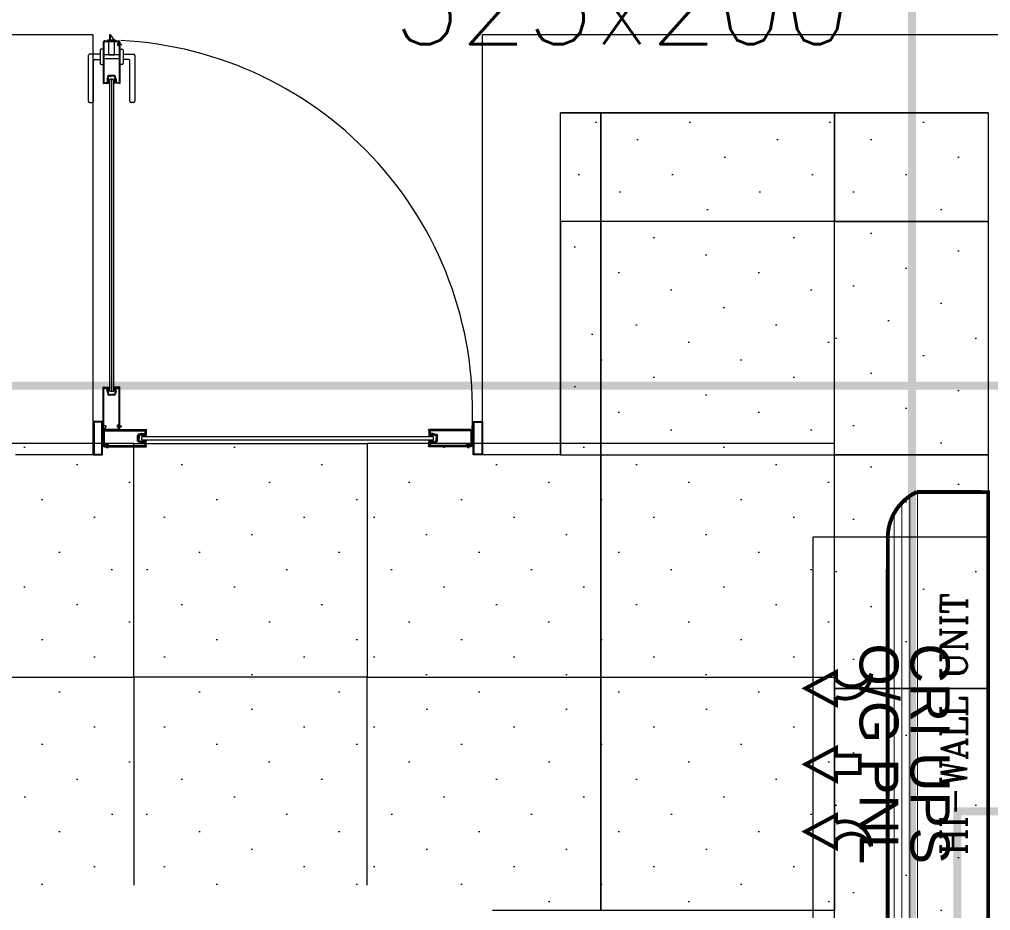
# Model space of a CAD drawing. Header units: millimetres. Extents: x -81374 to 485233, y -39075 to 157313.
# Drawn here: x 46594 to 49089, y 14884 to 17174 of the extents above; entities that cross this region are included whole.
import ezdxf
from ezdxf.enums import TextEntityAlignment as Align

# ---------------------------------------------------------------- set-up
doc = ezdxf.new("R2010")
doc.units = ezdxf.units.MM
for name, color, linetype in [('2', 7, 'Continuous'), ('ceilings', 253, 'Continuous'), ('M-HVAC ELLIPTICAL DUCT', 6, 'Continuous'), ('M-HVAC VRV PIPE', 152, 'Continuous'), ('M-HVAC-TEXT', 7, 'Continuous')]:
    doc.layers.add(name, color=color, linetype=linetype)
for name, color, linetype, lineweight in [('DRAIN PIPE', 76, 'Continuous', 30), ('G-IMPT', 8, 'Continuous', 5), ('M HVAC CFM TEXT', 3, 'Continuous', 30), ('MEP HVAC UNITS', 160, 'Continuous', 5)]:
    doc.layers.add(name, color=color, linetype=linetype, lineweight=lineweight)
doc.styles.add('Arial', font='arial.ttf', dxfattribs={"height": 3})
doc.styles.add('R', font='romans.shx')
doc.styles.add('romans', font='stylu.ttf', dxfattribs={"height": 125})
doc.styles.get("Standard").update_dxf_attribs({"font": 'arial.ttf'})

# ---------------------------------------------------------------- blocks, each defined once
blk = doc.blocks.new('A$C4A242C7C')
at = {"layer": '2', "color": 6, "linetype": 'Continuous'}
for p, q in [((0, 4), (0, 115.4)), ((0.4, 115.8), (0.6, 115.8)), ((1.4, 115), (13, 115)), ((2, 113), (10.5, 113)), ((2, 4), (2, 113)), ((10.5, 103.9), (10.5, 113)), ((14, 111.3), (12.5, 111.3)), ((12.5, 104.8), (12.5, 111.3)), ((13, 115), (13, 112.6)), ((14.7, 112.6), (13, 112.6)), ((14, 110), (14, 111.3)), ((14, 106.1), (14, 104.8)), ((14.3, 109.8), (15, 110)), ((14.3, 106.3), (15, 106.1)), ((14.7, 112.6), (15.2, 110.4)), ((14.8, 103.8), (15.2, 105.6)), ((30.3, 112.6), (29.8, 110.4)), ((30.2, 103.8), (29.8, 105.6)), ((30.7, 109.8), (30, 110)), ((30.7, 106.3), (30, 106.1)), ((32, 112.6), (30.3, 112.6)), ((31, 111.3), (32.5, 111.3)), ((31, 110), (31, 111.3)), ((31, 106.1), (31, 104.8)), ((32, 115), (32, 112.6)), ((43.6, 115), (32, 115)), ((32.5, 104.8), (32.5, 111.3)), ((34.5, 113), (43, 113)), ((34.5, 103.9), (34.5, 113)), ((43, 14.2), (43, 113)), ((44.6, 115.8), (44.4, 115.8)), ((45, 11.7), (45, 115.4)), ((10.6, 103.4), (12.8, 95.2)), ((14, 104.8), (12.5, 104.8)), ((14.8, 103.8), (12.5, 103.8)), ((12.5, 103.8), (14.7, 95.7)), ((14.7, 95.7), (22.5, 95.7)), ((30.3, 93.7), (14.7, 93.7)), ((30.3, 95.7), (22.5, 95.7)), ((30.2, 103.8), (32.5, 103.8)), ((32.5, 103.8), (30.3, 95.7)), ((31, 104.8), (32.5, 104.8)), ((34.4, 103.4), (32.2, 95.2)), ((4, 2), (41, 2)), ((4, 0), (41, 0)), ((38.5, 8.4), (38.5, 11.7)), ((42.5, 13.7), (40.5, 13.7)), ((40.5, 8.8), (40.5, 11.3)), ((42.5, 6.4), (40.5, 6.4)), ((44, 11.7), (40.9, 11.7)), ((44, 8.4), (40.9, 8.4)), ((43, 4), (43, 5.9)), ((44, 11.6), (44, 11.7)), ((44, 8.4), (44, 8.5)), ((44.4, 11.2), (44.5, 11.2)), ((44.4, 8.9), (44.5, 8.9)), ((45, 4), (45, 8.4))]:
    blk.add_line(p, q, dxfattribs=at)
for centre, radius, start, end in [((0.4, 115.4), 0.4, 90, 180), ((0.6, 115.4), 0.4, 0, 90), ((1.4, 115.4), 0.4, 180, 270), ((14.2, 110), 0.2, 180, 285), ((14.2, 106.1), 0.2, 75, 180), ((14.8, 110.3), 0.4, 285, 15), ((14.8, 105.7), 0.4, 345, 75), ((30.1, 110.3), 0.4, 165, 255), ((30.1, 105.7), 0.4, 105, 195), ((30.8, 110), 0.2, 255, 0), ((30.8, 106.1), 0.2, 0, 105), ((43.6, 115.4), 0.4, 270, 0), ((44.4, 115.4), 0.4, 90, 180), ((44.6, 115.4), 0.4, 0, 90), ((12.5, 103.9), 2, 180, 195), ((14.7, 95.7), 2, 195, 270), ((30.3, 95.7), 2, 270, 345), ((32.5, 103.9), 2, 345, 0), ((4, 4), 4, 180, 270), ((4, 4), 2, 180, 270), ((40.5, 11.7), 2, 90, 180), ((40.5, 8.4), 2, 180, 270), ((40.9, 11.3), 0.4, 90, 180), ((40.9, 8.8), 0.4, 180, 270), ((41, 4), 4, 270, 0), ((41, 4), 2, 270, 0), ((42.5, 14.2), 0.5, 270, 0), ((42.5, 5.9), 0.5, 0, 90), ((44.4, 11.6), 0.4, 180, 270), ((44.4, 8.5), 0.4, 90, 180), ((44.5, 11.7), 0.5, 270, 0), ((44.5, 8.4), 0.5, 0, 90)]:
    blk.add_arc(centre, radius, start, end, dxfattribs=at)
blk = doc.blocks.new('floor plan 1')
at = {"layer": 'G-IMPT', "color": 8, "ltscale": 500}
for p, q in [((9088, -56009.4), (9088, -51009.4)), ((9088, -54919.9), (9088, -53819.9)), ((9538, -53819.9), (9538, -54919.9)), ((9538, -54919.9), (9088, -54919.9)), ((10186.8, -55130.2), (10186.8, -56009.4)), ((10186.8, -55130.2), (10386.8, -55130.2)), ((10386.8, -55130.2), (10410.7, -55130.2)), ((10386.8, -55215.9), (10386.8, -55130.2)), ((10386.8, -55130.2), (10386.8, -55230.2)), ((10386.8, -55130.2), (10386.8, -56209.4)), ((10388.8, -55132.1), (10408.8, -55132.1)), ((10388.8, -55214), (10388.8, -55132.1)), ((10408.8, -55132.1), (10408.8, -55214)), ((10410.7, -55130.2), (10410.7, -55215.9)), ((11386.8, -55130.2), (11363, -55130.2)), ((11363, -55130.2), (11363, -55215.9)), ((11384.9, -55132.1), (11364.9, -55132.1)), ((11364.9, -55132.1), (11364.9, -55214)), ((11384.9, -55214), (11384.9, -55132.1)), ((11386.8, -55215.9), (11386.8, -55130.2)), ((11386.8, -55130.2), (11386.8, -55230.2)), ((11386.8, -55130.2), (11386.8, -56209.4)), ((11386.8, -55130.2), (11586.8, -55130.2)), ((10423.3, -55150.4), (10422.6, -55147.9)), ((10423.5, -55150.4), (10423, -55147.9)), ((10424.5, -55150.4), (10423.3, -55150.4)), ((10423.3, -55155.7), (10423.3, -55150.4)), ((10424.5, -55152.2), (10423.3, -55152.2)), ((10424.5, -55154), (10423.3, -55154)), ((10424.5, -55155.7), (10423.3, -55155.7)), ((10423.7, -55150.4), (10423.5, -55147.9)), ((10423.9, -55150.4), (10423.9, -55147.9)), ((10424.1, -55150.4), (10424.4, -55147.9)), ((10424.3, -55150.4), (10424.8, -55147.9)), ((10424.5, -55150.4), (10425.2, -55147.9)), ((10424.5, -55155.7), (10424.5, -55150.4)), ((11351.1, -55150.4), (11350.4, -55147.9)), ((11351.3, -55150.4), (11350.8, -55147.9)), ((11351.1, -55150.4), (11352.4, -55150.4)), ((11351.1, -55155.7), (11351.1, -55150.4)), ((11351.1, -55152.2), (11352.4, -55152.2)), ((11351.1, -55154), (11352.4, -55154)), ((11351.1, -55155.7), (11352.4, -55155.7)), ((11351.5, -55150.4), (11351.3, -55147.9)), ((11351.7, -55150.4), (11351.7, -55147.9)), ((11351.9, -55150.4), (11352.2, -55147.9)), ((11352.2, -55150.4), (11352.6, -55147.9)), ((11352.4, -55150.4), (11353.1, -55147.9)), ((11352.4, -55155.7), (11352.4, -55150.4)), ((11361.3, -55198), (11361.3, -55152.5)), ((11361.3, -55152.5), (11363, -55152.5)), ((11363, -55152.5), (11363, -55199.3)), ((10514.7, -55168.3), (10513.3, -55169.7)), ((10513.3, -55169.7), (10513.3, -55176.4)), ((10513.3, -55176.4), (10514.7, -55177.8)), ((10514.7, -55168.3), (11261, -55168.3)), ((11261, -55177.8), (10514.7, -55177.8)), ((11261, -55168.3), (11262.5, -55169.7)), ((11262.5, -55176.4), (11261, -55177.8)), ((11262.5, -55169.7), (11262.5, -55176.4)), ((11317.2, -55203.4), (11314.7, -55202.7)), ((11317.2, -55203.6), (11314.7, -55203.1)), ((11317.2, -55203.8), (11314.7, -55203.5)), ((11317.2, -55204), (11314.7, -55204)), ((11317.2, -55204.2), (11314.7, -55204.4)), ((11317.2, -55204.4), (11314.7, -55204.9)), ((11317.2, -55204.6), (11314.7, -55205.3)), ((11317.2, -55204.6), (11317.2, -55203.4)), ((11322.5, -55203.4), (11317.2, -55203.4)), ((11322.5, -55204.6), (11317.2, -55204.6)), ((11318.4, -55198.3), (11318.4, -55202.4)), ((11318.4, -55205.6), (11318.4, -55304.4)), ((11319, -55202.9), (11318.9, -55202.9)), ((11319, -55205.1), (11318.9, -55205.1)), ((11319, -55204.6), (11319, -55203.4)), ((11319.4, -55202.4), (11319.4, -55202.5)), ((11319.4, -55202.4), (11322.3, -55202.4)), ((11319.4, -55205.5), (11319.4, -55205.6)), ((11319.4, -55205.6), (11322.3, -55205.6)), ((11320.3, -55198.3), (11320.3, -55200)), ((11320.3, -55207.9), (11320.3, -55302.1)), ((11320.8, -55200.5), (11322.7, -55200.5)), ((11320.8, -55204.6), (11320.8, -55203.4)), ((11320.8, -55207.5), (11322.7, -55207.5)), ((11357.5, -55194.5), (11322.2, -55194.5)), ((11357.5, -55196.4), (11322.2, -55196.4)), ((11322.5, -55204.6), (11322.5, -55203.4)), ((11322.7, -55202.8), (11322.7, -55205.2)), ((11324.6, -55202.4), (11324.6, -55205.6)), ((11359.4, -55198.3), (11359.4, -55302.1)), ((11361.3, -55198.3), (11361.3, -55304.4)), ((10410.7, -55215.9), (10386.8, -55215.9)), ((10408.8, -55214), (10388.8, -55214)), ((11363, -55215.9), (11386.8, -55215.9)), ((11364.9, -55214), (11384.9, -55214)), ((11332.4, -55283.7), (11347.3, -55283.7)), ((11318.8, -55304.8), (11319, -55304.8)), ((11319.7, -55304), (11330.8, -55304)), ((11328.4, -55302.1), (11320.3, -55302.1)), ((11328.4, -55293.4), (11328.4, -55302.1)), ((11328.5, -55292.9), (11330.6, -55285.1)), ((11330.3, -55293.3), (11332.4, -55285.6)), ((11332.5, -55293.3), (11330.3, -55293.3)), ((11331.7, -55294.2), (11330.3, -55294.2)), ((11330.3, -55294.2), (11330.3, -55300.4)), ((11331.7, -55300.4), (11330.3, -55300.4)), ((11330.8, -55301.7), (11332.4, -55301.7)), ((11330.8, -55304), (11330.8, -55301.7)), ((11331.7, -55295.5), (11331.7, -55294.2)), ((11331.7, -55299.2), (11331.7, -55300.4)), ((11332, -55295.7), (11332.6, -55295.5)), ((11332, -55299), (11332.6, -55299.2)), ((11332.4, -55285.6), (11339.8, -55285.6)), ((11332.4, -55301.7), (11332.9, -55299.7)), ((11332.5, -55293.3), (11332.9, -55295)), ((11335.1, -55294.7), (11336.5, -55293.3)), ((11335.1, -56094.3), (11335.1, -55294.7)), ((11336.5, -55293.3), (11343.2, -55293.3)), ((11347.3, -55285.6), (11339.8, -55285.6)), ((11339.8, -56095.7), (11339.8, -55293.3)), ((11343.2, -55293.3), (11344.6, -55294.7)), ((11344.6, -55294.7), (11344.6, -56094.3)), ((11347.2, -55293.3), (11346.8, -55295)), ((11347.3, -55301.7), (11346.8, -55299.7)), ((11347.7, -55295.7), (11347, -55295.5)), ((11347.7, -55299), (11347, -55299.2)), ((11347.2, -55293.3), (11349.3, -55293.3)), ((11349.3, -55293.3), (11347.3, -55285.6)), ((11347.3, -55301.7), (11348.9, -55301.7)), ((11347.9, -55294.2), (11349.4, -55294.2)), ((11347.9, -55295.5), (11347.9, -55294.2)), ((11347.9, -55299.2), (11347.9, -55300.4)), ((11347.9, -55300.4), (11349.4, -55300.4)), ((11348.9, -55304), (11348.9, -55301.7)), ((11359.9, -55304), (11348.9, -55304)), ((11351.2, -55292.9), (11349.1, -55285.1)), ((11349.4, -55294.2), (11349.4, -55300.4)), ((11351.3, -55293.4), (11351.3, -55302.1)), ((11359.4, -55302.1), (11351.3, -55302.1)), ((11360.9, -55304.8), (11360.7, -55304.8)), ((9088, -56009.4), (10186.8, -56009.4)), ((11279.9, -56156.4), (11279.9, -56039.2)), ((11283.3, -56035.9), (11289.9, -56035.9)), ((11293.3, -56039.2), (11293.3, -56143)), ((11386.4, -56039.2), (11386.4, -56143)), ((11396.4, -56035.9), (11389.7, -56035.9)), ((11399.7, -56156.4), (11399.7, -56039.2)), ((11318.4, -56183.4), (11318.4, -56084.6)), ((11318.8, -56084.2), (11319, -56084.2)), ((11319.7, -56084.9), (11330.8, -56084.9)), ((11328.4, -56086.9), (11320.3, -56086.9)), ((11320.3, -56181), (11320.3, -56086.9)), ((11328.4, -56095.5), (11328.4, -56086.9)), ((11328.5, -56096), (11330.6, -56103.8)), ((11331.7, -56088.5), (11330.3, -56088.5)), ((11330.3, -56094.7), (11330.3, -56088.5)), ((11331.7, -56094.7), (11330.3, -56094.7)), ((11332.5, -56095.7), (11330.3, -56095.7)), ((11330.3, -56095.7), (11332.4, -56103.3)), ((11330.8, -56084.9), (11330.8, -56087.2)), ((11330.8, -56087.2), (11332.4, -56087.2)), ((11331.7, -56089.7), (11331.7, -56088.5)), ((11331.7, -56093.5), (11331.7, -56094.7)), ((11332, -56089.9), (11332.6, -56089.8)), ((11332, -56093.3), (11332.6, -56093.5)), ((11332.4, -56087.2), (11332.9, -56089.3)), ((11332.4, -56103.3), (11339.8, -56103.3)), ((11332.4, -56105.2), (11347.3, -56105.2)), ((11332.5, -56095.7), (11332.9, -56093.9)), ((11335.1, -56094.3), (11336.5, -56095.7)), ((11336.5, -56095.7), (11343.2, -56095.7)), ((11347.3, -56103.3), (11339.8, -56103.3)), ((11343.2, -56095.7), (11344.6, -56094.3)), ((11347.3, -56087.2), (11346.8, -56089.3)), ((11347.2, -56095.7), (11346.8, -56093.9)), ((11347.7, -56089.9), (11347, -56089.8)), ((11347.7, -56093.3), (11347, -56093.5)), ((11347.2, -56095.7), (11349.3, -56095.7)), ((11347.3, -56087.2), (11348.9, -56087.2)), ((11349.3, -56095.7), (11347.3, -56103.3)), ((11347.9, -56089.7), (11347.9, -56088.5)), ((11347.9, -56088.5), (11349.4, -56088.5)), ((11347.9, -56093.5), (11347.9, -56094.7)), ((11347.9, -56094.7), (11349.4, -56094.7)), ((11348.9, -56084.9), (11348.9, -56087.2)), ((11359.9, -56084.9), (11348.9, -56084.9)), ((11351.2, -56096), (11349.1, -56103.8)), ((11349.4, -56094.7), (11349.4, -56088.5)), ((11359.4, -56086.9), (11351.3, -56086.9)), ((11351.3, -56095.5), (11351.3, -56086.9)), ((11359.4, -56190.7), (11359.4, -56086.9)), ((11360.9, -56084.2), (11360.7, -56084.2)), ((11361.3, -56190.7), (11361.3, -56084.6)), ((11296.6, -56146.4), (11310.4, -56146.4)), ((11310.4, -56169.7), (11310.4, -56136.4)), ((11313.7, -56133), (11318.4, -56133)), ((11361.3, -56148.3), (11318.4, -56148.3)), ((11318.4, -56148.3), (11318.4, -56157.8)), ((11365.9, -56133), (11361.3, -56133)), ((11361.3, -56157.8), (11361.3, -56148.3)), ((11369.3, -56169.7), (11369.3, -56136.4)), ((11383.1, -56146.4), (11369.3, -56146.4)), ((11310.4, -56159.7), (11283.3, -56159.7)), ((11318.4, -56173), (11313.7, -56173)), ((11318.4, -56157.8), (11361.3, -56157.8)), ((11320.8, -56181.5), (11322.7, -56181.5)), ((11347.5, -56157.8), (11332.3, -56157.8)), ((11332.3, -56157.8), (11332.3, -56192.9)), ((11347.5, -56192.9), (11347.5, -56157.8)), ((11361.3, -56173), (11365.9, -56173)), ((11369.3, -56159.7), (11396.4, -56159.7)), ((11317.2, -56184.4), (11314.7, -56183.7)), ((11317.2, -56184.6), (11314.7, -56184.1)), ((11317.2, -56184.8), (11314.7, -56184.6)), ((11317.2, -56185), (11314.7, -56185)), ((11317.2, -56185.2), (11314.7, -56185.5)), ((11317.2, -56185.5), (11314.7, -56185.9)), ((11317.2, -56185.6), (11314.7, -56186.4)), ((11317.2, -56184.4), (11317.2, -56185.6)), ((11322.5, -56184.4), (11317.2, -56184.4)), ((11322.5, -56185.6), (11317.2, -56185.6)), ((11318.4, -56190.7), (11318.4, -56186.5)), ((11319, -56183.9), (11318.9, -56183.9)), ((11319, -56186), (11318.9, -56186)), ((11319, -56184.4), (11319, -56185.6)), ((11319.4, -56183.5), (11319.4, -56183.4)), ((11319.4, -56183.4), (11322.3, -56183.4)), ((11319.4, -56186.5), (11319.4, -56186.4)), ((11319.4, -56186.5), (11322.3, -56186.5)), ((11320.3, -56190.7), (11320.3, -56188.9)), ((11320.8, -56184.4), (11320.8, -56185.6)), ((11320.8, -56188.4), (11322.7, -56188.4)), ((11357.5, -56192.6), (11322.2, -56192.6)), ((11357.5, -56194.5), (11322.2, -56194.5)), ((11322.5, -56184.4), (11322.5, -56185.6)), ((11322.7, -56186.1), (11322.7, -56183.8)), ((11324.6, -56186.5), (11324.6, -56183.4)), ((11330.3, -56196.7), (11330.3, -56194.5)), ((11330.3, -56194.5), (11349.4, -56194.5)), ((11349.4, -56196.7), (11330.3, -56196.7)), ((11331.3, -56194.5), (11331.3, -56192.9)), ((11331.3, -56192.9), (11348.4, -56192.9)), ((11348.4, -56194.5), (11331.3, -56194.5)), ((11332.3, -56192.9), (11347.5, -56192.9)), ((11334.1, -56196.7), (11334.1, -56198.1)), ((11334.1, -56198.1), (11342.7, -56209.4)), ((11342.7, -56196.7), (11342.7, -56209.4)), ((11345.5, -56209.4), (11345.5, -56196.7)), ((11348.4, -56192.9), (11348.4, -56194.5)), ((11349.4, -56194.5), (11349.4, -56196.7)), ((8888, -56209.4), (10386.8, -56209.4)), ((11342.7, -56209.4), (11345.5, -56209.4)), ((11386.8, -56209.4), (15683, -56209.4))]:
    blk.add_line(p, q, dxfattribs=at)
for centre, radius, start, end in [((11363.1, -55245.3), 950.6, 176.5059, 267.1815), ((11322.2, -55198.3), 3.81, 90, 180), ((11318.9, -55202.4), 0.476, 180, 270), ((11318.9, -55205.6), 0.476, 90, 180), ((11319, -55202.5), 0.381, 270, 0), ((11319, -55205.5), 0.381, 0, 90), ((11322.2, -55198.3), 1.9, 90, 180), ((11320.8, -55200), 0.476, 180, 270), ((11320.8, -55207.9), 0.476, 90, 180), ((11322.3, -55202.8), 0.381, 0, 90), ((11322.3, -55205.2), 0.381, 270, 0), ((11322.7, -55202.4), 1.9, 0, 90), ((11322.7, -55205.6), 1.9, 270, 0), ((11357.5, -55198.3), 3.81, 0, 90), ((11357.5, -55198.3), 1.9, 0, 90), ((11332.4, -55285.6), 1.9, 90, 165), ((11347.3, -55285.6), 1.9, 15, 90), ((11318.8, -55304.4), 0.381, 180, 270), ((11319, -55304.4), 0.381, 270, 0), ((11319.7, -55304.4), 0.381, 90, 180), ((11330.3, -55293.4), 1.9, 165, 180), ((11331.9, -55295.5), 0.19, 180, 285), ((11331.9, -55299.2), 0.19, 75, 180), ((11332.5, -55295.1), 0.381, 285, 15), ((11332.5, -55299.6), 0.381, 345, 75), ((11347.1, -55295.1), 0.381, 165, 255), ((11347.1, -55299.6), 0.381, 105, 195), ((11347.7, -55295.5), 0.19, 255, 0), ((11347.7, -55299.2), 0.19, 0, 105), ((11349.4, -55293.4), 1.9, 0, 15), ((11359.9, -55304.4), 0.381, 0, 90), ((11360.7, -55304.4), 0.381, 180, 270), ((11360.9, -55304.4), 0.381, 270, 0), ((11283.3, -56039.2), 3.33, 90, 180), ((11289.9, -56039.2), 3.33, 0, 90), ((11389.7, -56039.2), 3.33, 90, 180), ((11396.4, -56039.2), 3.33, 0, 90), ((11318.8, -56084.6), 0.381, 90, 180), ((11319, -56084.6), 0.381, 0, 90), ((11319.7, -56084.6), 0.381, 180, 270), ((11330.3, -56095.5), 1.9, 180, 195), ((11332.4, -56103.3), 1.9, 195, 270), ((11331.9, -56089.7), 0.19, 180, 285), ((11331.9, -56093.5), 0.19, 75, 180), ((11332.5, -56089.4), 0.381, 285, 15), ((11332.5, -56093.8), 0.381, 345, 75), ((11347.1, -56089.4), 0.381, 165, 255), ((11347.1, -56093.8), 0.381, 105, 195), ((11347.3, -56103.3), 1.9, 270, 345), ((11347.7, -56089.7), 0.19, 255, 0), ((11347.7, -56093.5), 0.19, 0, 105), ((11349.4, -56095.5), 1.9, 345, 0), ((11359.9, -56084.6), 0.381, 270, 0), ((11360.7, -56084.6), 0.381, 90, 180), ((11360.9, -56084.6), 0.381, 0, 90), ((11283.3, -56156.4), 3.33, 180, 270), ((11296.6, -56143), 3.33, 180, 270), ((11313.7, -56136.4), 3.33, 90, 180), ((11365.9, -56136.4), 3.33, 0, 90), ((11383.1, -56143), 3.33, 270, 0), ((11396.4, -56156.4), 3.33, 270, 0), ((11313.7, -56169.7), 3.33, 180, 270), ((11320.8, -56181), 0.476, 180, 270), ((11322.7, -56183.4), 1.9, 0, 90), ((11365.9, -56169.7), 3.33, 270, 0), ((11318.9, -56183.4), 0.476, 180, 270), ((11318.9, -56186.5), 0.476, 90, 180), ((11322.2, -56190.7), 3.81, 180, 270), ((11319, -56183.5), 0.381, 270, 0), ((11319, -56186.4), 0.381, 0, 90), ((11320.8, -56188.9), 0.476, 90, 180), ((11322.2, -56190.7), 1.9, 180, 270), ((11322.3, -56183.8), 0.381, 0, 90), ((11322.3, -56186.1), 0.381, 270, 0), ((11322.7, -56186.5), 1.9, 270, 0), ((11357.5, -56190.7), 3.81, 270, 0), ((11357.5, -56190.7), 1.9, 270, 0)]:
    blk.add_arc(centre, radius, start, end, dxfattribs=at)
at = {"layer": 'G-IMPT', "color": 8, "ltscale": 500, "extrusion": (0, 0, -1)}
blk.add_arc((-11359.4, -55202.2), 4.58, 141.7937, 113.4563, dxfattribs=at)
at = {"layer": 'G-IMPT', "color": 8, "ltscale": 500}
for points in [[(11334.2, -55303.1), (11333, -55302.4), (11330.8, -55302.8), (11335.2, -55303.3)], [(11335.2, -55303.3), (11330.8, -55302.8), (11330.8, -55304), (11335.2, -55304.4)], [(11334, -55298.7), (11333.2, -55298.7), (11332.4, -55299), (11334.7, -55299)], [(11334.7, -55299), (11332.4, -55299), (11333.2, -55299.3), (11334, -55299.4)], [(11334.1, -55300.7), (11333.1, -55300.5), (11333, -55302.4), (11334.2, -55303.1)], [(11334, -55299.4), (11333.2, -55299.3), (11333.1, -55299.9), (11334.1, -55300)], [(11334.1, -55300), (11333.1, -55299.9), (11333.1, -55300.1), (11334.8, -55300.3)], [(11334.8, -55300.3), (11333.1, -55300.1), (11333.1, -55300.5), (11334.1, -55300.7)], [(11334, -55297.8), (11333.3, -55297.5), (11333.2, -55298.7), (11334, -55298.7)], [(11334.7, -55297.6), (11333.4, -55296.8), (11333.3, -55297.5), (11334, -55297.8)], [(11345.5, -55303.1), (11346.7, -55302.4), (11348.9, -55302.8), (11344.5, -55303.3)], [(11344.5, -55303.3), (11348.9, -55302.8), (11348.9, -55304), (11344.5, -55304.4)], [(11345.6, -55300), (11346.5, -55299.9), (11346.5, -55300.1), (11344.9, -55300.3)], [(11344.9, -55300.3), (11346.5, -55300.1), (11346.6, -55300.5), (11345.6, -55300.7)], [(11345, -55297.6), (11346.3, -55296.8), (11346.4, -55297.5), (11345.7, -55297.8)], [(11345.6, -55298.7), (11346.4, -55298.7), (11347.2, -55299), (11345, -55299)], [(11345, -55299), (11347.2, -55299), (11346.5, -55299.3), (11345.6, -55299.4)], [(11345.6, -55300.7), (11346.6, -55300.5), (11346.7, -55302.4), (11345.5, -55303.1)], [(11345.7, -55297.8), (11346.4, -55297.5), (11346.4, -55298.7), (11345.6, -55298.7)], [(11345.6, -55299.4), (11346.5, -55299.3), (11346.5, -55299.9), (11345.6, -55300)], [(11335.2, -56085.6), (11330.8, -56086.2), (11330.8, -56084.9), (11335.2, -56084.6)], [(11334.2, -56085.9), (11333, -56086.6), (11330.8, -56086.2), (11335.2, -56085.6)], [(11334.7, -56089.9), (11332.4, -56090), (11333.2, -56089.7), (11334, -56089.6)], [(11334, -56090.2), (11333.2, -56090.2), (11332.4, -56090), (11334.7, -56089.9)], [(11334.1, -56088.2), (11333.1, -56088.4), (11333, -56086.6), (11334.2, -56085.9)], [(11334.8, -56088.6), (11333.1, -56088.8), (11333.1, -56088.4), (11334.1, -56088.2)], [(11334.1, -56088.9), (11333.1, -56089), (11333.1, -56088.8), (11334.8, -56088.6)], [(11334, -56089.6), (11333.2, -56089.7), (11333.1, -56089), (11334.1, -56088.9)], [(11334, -56091.2), (11333.3, -56091.4), (11333.2, -56090.2), (11334, -56090.2)], [(11334.7, -56091.4), (11333.4, -56092.1), (11333.3, -56091.4), (11334, -56091.2)], [(11344.5, -56085.6), (11348.9, -56086.2), (11348.9, -56084.9), (11344.5, -56084.6)], [(11345.5, -56085.9), (11346.7, -56086.6), (11348.9, -56086.2), (11344.5, -56085.6)], [(11344.9, -56088.6), (11346.5, -56088.8), (11346.6, -56088.4), (11345.6, -56088.2)], [(11345.6, -56088.9), (11346.5, -56089), (11346.5, -56088.8), (11344.9, -56088.6)], [(11345, -56089.9), (11347.2, -56090), (11346.5, -56089.7), (11345.6, -56089.6)], [(11345.6, -56090.2), (11346.4, -56090.2), (11347.2, -56090), (11345, -56089.9)], [(11345, -56091.4), (11346.3, -56092.1), (11346.4, -56091.4), (11345.7, -56091.2)], [(11345.6, -56088.2), (11346.6, -56088.4), (11346.7, -56086.6), (11345.5, -56085.9)], [(11345.6, -56089.6), (11346.5, -56089.7), (11346.5, -56089), (11345.6, -56088.9)], [(11345.7, -56091.2), (11346.4, -56091.4), (11346.4, -56090.2), (11345.6, -56090.2)]]:
    blk.add_3dface(points, dxfattribs=at)
at = {"layer": 'G-IMPT', "color": 8, "ltscale": 500, "yscale": 0.9523809523809526, "zscale": 0.9523809523809526}
for p, xscale, rotation in [((10414.5, -55194.5), -0.9523809523809526, 270), ((11361.3, -55194.5), 0.9523809523809526, 90)]:
    blk.add_blockref('A$C4A242C7C', p, dxfattribs=dict(at, xscale=xscale, rotation=rotation))
at = {"layer": 'G-IMPT', "color": 8, "ltscale": 500, "style": 'Arial'}
for s, p in [('CRI UPS', (9287.2, -54645.7, 0)), ('O/G PNL', (9418.5, -54645.7, 0))]:
    blk.add_text(s, height=100, rotation=90, dxfattribs=at).set_placement(p)
at = {"layer": 'G-IMPT', "color": 8, "ltscale": 500}
for rotation, p in [(359.9992, (39680.6, -4989.6, 0)), (359.9992, (35886.7, -10139.3, 0)), (270.0008, (28873.3, -20643.5, 0)), (359.9992, (11975.3, -26935.4, 0)), (359.9992, (15267.6, -26935.4, 0)), (359.9992, (26686.3, -26987.7, 0)), (270.0008, (15861.1, -28615, 0)), (89.9992, (23697.8, -33300.6, 0)), (89.9992, (23597.9, -35337.7, 0)), (89.9992, (23597.9, -37388.3, 0)), (359.9992, (13750.4, -37781.5, 0)), (89.9992, (23697.8, -40746.8, 0)), (89.9992, (23597.8, -44302.5, 0)), (89.9992, (23597.8, -46399.1, 0)), (89.9992, (23697.8, -48339.8, 0)), (89.9992, (23697.8, -54280, 0)), (359.9992, (27418.1, -55702.4, 0)), (89.9992, (9671.9, -65856.5, 0)), (359.9992, (4684.1, -67403.4, 0)), (359.9992, (8737.2, -67403.4, 0))]:
    blk.add_attdef('PARTITIONTYPE', text='', height=200, rotation=rotation, dxfattribs=at).set_placement(p, align=Align.MIDDLE_CENTER)
mesh = blk.add_polyface(dxfattribs=at)
corners = [(10517.8, -55167.2), (10517.5, -55166.5), (10516.8, -55166.6), (10517.6, -55167.9)]
mesh.append_faces([[corners[k] for k in face] for face in [(3, 2, 1, 0)]], dxfattribs={"color": 8})
mesh = blk.add_polyface(dxfattribs=at)
corners = [(10517.8, -55178.9), (10517.5, -55179.6), (10516.8, -55179.5), (10517.6, -55178.2)]
mesh.append_faces([[corners[k] for k in face] for face in [(0, 1, 2, 3)]], dxfattribs={"color": 8})
mesh = blk.add_polyface(dxfattribs=at)
corners = [(10518.7, -55167.2), (10518.7, -55166.4), (10517.5, -55166.5), (10517.8, -55167.2)]
mesh.append_faces([[corners[k] for k in face] for face in [(3, 2, 1, 0)]], dxfattribs={"color": 8})
mesh = blk.add_polyface(dxfattribs=at)
corners = [(10518.7, -55178.9), (10518.7, -55179.7), (10517.5, -55179.6), (10517.8, -55178.9)]
mesh.append_faces([[corners[k] for k in face] for face in [(0, 1, 2, 3)]], dxfattribs={"color": 8})
mesh = blk.add_polyface(dxfattribs=at)
corners = [(10519, -55167.9), (10519, -55165.6), (10518.7, -55166.4), (10518.7, -55167.2)]
mesh.append_faces([[corners[k] for k in face] for face in [(3, 2, 1, 0)]], dxfattribs={"color": 8})
mesh = blk.add_polyface(dxfattribs=at)
corners = [(10519, -55178.2), (10519, -55180.5), (10518.7, -55179.7), (10518.7, -55178.9)]
mesh.append_faces([[corners[k] for k in face] for face in [(0, 1, 2, 3)]], dxfattribs={"color": 8})
mesh = blk.add_polyface(dxfattribs=at)
corners = [(10519.4, -55167.3), (10519.2, -55166.4), (10519, -55165.6), (10519, -55167.9)]
mesh.append_faces([[corners[k] for k in face] for face in [(3, 2, 1, 0)]], dxfattribs={"color": 8})
mesh = blk.add_polyface(dxfattribs=at)
corners = [(10519.4, -55178.8), (10519.2, -55179.7), (10519, -55180.5), (10519, -55178.2)]
mesh.append_faces([[corners[k] for k in face] for face in [(0, 1, 2, 3)]], dxfattribs={"color": 8})
mesh = blk.add_polyface(dxfattribs=at)
corners = [(10520, -55167.3), (10519.9, -55166.3), (10519.2, -55166.4), (10519.4, -55167.3)]
mesh.append_faces([[corners[k] for k in face] for face in [(3, 2, 1, 0)]], dxfattribs={"color": 8})
mesh = blk.add_polyface(dxfattribs=at)
corners = [(10520, -55178.8), (10519.9, -55179.7), (10519.2, -55179.7), (10519.4, -55178.8)]
mesh.append_faces([[corners[k] for k in face] for face in [(0, 1, 2, 3)]], dxfattribs={"color": 8})
mesh = blk.add_polyface(dxfattribs=at)
corners = [(10520.3, -55168), (10520.1, -55166.3), (10519.9, -55166.3), (10520, -55167.3)]
mesh.append_faces([[corners[k] for k in face] for face in [(3, 2, 1, 0)]], dxfattribs={"color": 8})
mesh = blk.add_polyface(dxfattribs=at)
corners = [(10520.3, -55178.1), (10520.1, -55179.8), (10519.9, -55179.7), (10520, -55178.8)]
mesh.append_faces([[corners[k] for k in face] for face in [(0, 1, 2, 3)]], dxfattribs={"color": 8})
mesh = blk.add_polyface(dxfattribs=at)
corners = [(10520.7, -55167.3), (10520.5, -55166.3), (10520.1, -55166.3), (10520.3, -55168)]
mesh.append_faces([[corners[k] for k in face] for face in [(3, 2, 1, 0)]], dxfattribs={"color": 8})
mesh = blk.add_polyface(dxfattribs=at)
corners = [(10520.7, -55178.8), (10520.5, -55179.8), (10520.1, -55179.8), (10520.3, -55178.1)]
mesh.append_faces([[corners[k] for k in face] for face in [(0, 1, 2, 3)]], dxfattribs={"color": 8})
mesh = blk.add_polyface(dxfattribs=at)
corners = [(10523, -55167.4), (10522.4, -55166.2), (10520.5, -55166.3), (10520.7, -55167.3)]
mesh.append_faces([[corners[k] for k in face] for face in [(3, 2, 1, 0)]], dxfattribs={"color": 8})
mesh = blk.add_polyface(dxfattribs=at)
corners = [(10523, -55178.7), (10522.4, -55179.9), (10520.5, -55179.8), (10520.7, -55178.8)]
mesh.append_faces([[corners[k] for k in face] for face in [(0, 1, 2, 3)]], dxfattribs={"color": 8})
mesh = blk.add_polyface(dxfattribs=at)
corners = [(10523.3, -55168.4), (10522.8, -55164), (10522.4, -55166.2), (10523, -55167.4)]
mesh.append_faces([[corners[k] for k in face] for face in [(3, 2, 1, 0)]], dxfattribs={"color": 8})
mesh = blk.add_polyface(dxfattribs=at)
corners = [(10523.3, -55177.7), (10522.8, -55182.1), (10522.4, -55179.9), (10523, -55178.7)]
mesh.append_faces([[corners[k] for k in face] for face in [(0, 1, 2, 3)]], dxfattribs={"color": 8})
mesh = blk.add_polyface(dxfattribs=at)
corners = [(10524.4, -55168.4), (10524, -55164), (10522.8, -55164), (10523.3, -55168.4)]
mesh.append_faces([[corners[k] for k in face] for face in [(3, 2, 1, 0)]], dxfattribs={"color": 8})
mesh = blk.add_polyface(dxfattribs=at)
corners = [(10524.4, -55177.7), (10524, -55182.1), (10522.8, -55182.1), (10523.3, -55177.7)]
mesh.append_faces([[corners[k] for k in face] for face in [(0, 1, 2, 3)]], dxfattribs={"color": 8})
mesh = blk.add_polyface(dxfattribs=at)
corners = [(11251.4, -55168.4), (11251.7, -55164), (11252.9, -55164), (11252.4, -55168.4)]
mesh.append_faces([[corners[k] for k in face] for face in [(0, 1, 2, 3)]], dxfattribs={"color": 8})
mesh = blk.add_polyface(dxfattribs=at)
corners = [(11251.4, -55177.7), (11251.7, -55182.1), (11252.9, -55182.1), (11252.4, -55177.7)]
mesh.append_faces([[corners[k] for k in face] for face in [(3, 2, 1, 0)]], dxfattribs={"color": 8})
mesh = blk.add_polyface(dxfattribs=at)
corners = [(11252.4, -55168.4), (11252.9, -55164), (11253.4, -55166.2), (11252.7, -55167.4)]
mesh.append_faces([[corners[k] for k in face] for face in [(0, 1, 2, 3)]], dxfattribs={"color": 8})
mesh = blk.add_polyface(dxfattribs=at)
corners = [(11252.4, -55177.7), (11252.9, -55182.1), (11253.4, -55179.9), (11252.7, -55178.7)]
mesh.append_faces([[corners[k] for k in face] for face in [(3, 2, 1, 0)]], dxfattribs={"color": 8})
mesh = blk.add_polyface(dxfattribs=at)
corners = [(11252.7, -55167.4), (11253.4, -55166.2), (11255.2, -55166.3), (11255, -55167.3)]
mesh.append_faces([[corners[k] for k in face] for face in [(0, 1, 2, 3)]], dxfattribs={"color": 8})
mesh = blk.add_polyface(dxfattribs=at)
corners = [(11252.7, -55178.7), (11253.4, -55179.9), (11255.2, -55179.8), (11255, -55178.8)]
mesh.append_faces([[corners[k] for k in face] for face in [(3, 2, 1, 0)]], dxfattribs={"color": 8})
mesh = blk.add_polyface(dxfattribs=at)
corners = [(11255, -55167.3), (11255.2, -55166.3), (11255.6, -55166.3), (11255.4, -55168)]
mesh.append_faces([[corners[k] for k in face] for face in [(0, 1, 2, 3)]], dxfattribs={"color": 8})
mesh = blk.add_polyface(dxfattribs=at)
corners = [(11255, -55178.8), (11255.2, -55179.8), (11255.6, -55179.8), (11255.4, -55178.1)]
mesh.append_faces([[corners[k] for k in face] for face in [(3, 2, 1, 0)]], dxfattribs={"color": 8})
mesh = blk.add_polyface(dxfattribs=at)
corners = [(11255.4, -55168), (11255.6, -55166.3), (11255.8, -55166.3), (11255.7, -55167.3)]
mesh.append_faces([[corners[k] for k in face] for face in [(0, 1, 2, 3)]], dxfattribs={"color": 8})
mesh = blk.add_polyface(dxfattribs=at)
corners = [(11255.4, -55178.1), (11255.6, -55179.8), (11255.8, -55179.7), (11255.7, -55178.8)]
mesh.append_faces([[corners[k] for k in face] for face in [(3, 2, 1, 0)]], dxfattribs={"color": 8})
mesh = blk.add_polyface(dxfattribs=at)
corners = [(11255.7, -55167.3), (11255.8, -55166.3), (11256.5, -55166.4), (11256.3, -55167.3)]
mesh.append_faces([[corners[k] for k in face] for face in [(0, 1, 2, 3)]], dxfattribs={"color": 8})
mesh = blk.add_polyface(dxfattribs=at)
corners = [(11255.7, -55178.8), (11255.8, -55179.7), (11256.5, -55179.7), (11256.3, -55178.8)]
mesh.append_faces([[corners[k] for k in face] for face in [(3, 2, 1, 0)]], dxfattribs={"color": 8})
mesh = blk.add_polyface(dxfattribs=at)
corners = [(11256.3, -55167.3), (11256.5, -55166.4), (11256.8, -55165.6), (11256.7, -55167.9)]
mesh.append_faces([[corners[k] for k in face] for face in [(0, 1, 2, 3)]], dxfattribs={"color": 8})
mesh = blk.add_polyface(dxfattribs=at)
corners = [(11256.3, -55178.8), (11256.5, -55179.7), (11256.8, -55180.4), (11256.7, -55178.2)]
mesh.append_faces([[corners[k] for k in face] for face in [(3, 2, 1, 0)]], dxfattribs={"color": 8})
mesh = blk.add_polyface(dxfattribs=at)
corners = [(11256.7, -55167.9), (11256.8, -55165.6), (11257, -55166.4), (11257, -55167.2)]
mesh.append_faces([[corners[k] for k in face] for face in [(0, 1, 2, 3)]], dxfattribs={"color": 8})
mesh = blk.add_polyface(dxfattribs=at)
corners = [(11256.7, -55178.2), (11256.8, -55180.4), (11257, -55179.7), (11257, -55178.9)]
mesh.append_faces([[corners[k] for k in face] for face in [(3, 2, 1, 0)]], dxfattribs={"color": 8})
mesh = blk.add_polyface(dxfattribs=at)
corners = [(11257, -55167.2), (11257, -55166.4), (11258.2, -55166.5), (11258, -55167.2)]
mesh.append_faces([[corners[k] for k in face] for face in [(0, 1, 2, 3)]], dxfattribs={"color": 8})
mesh = blk.add_polyface(dxfattribs=at)
corners = [(11257, -55178.9), (11257, -55179.7), (11258.2, -55179.6), (11258, -55178.9)]
mesh.append_faces([[corners[k] for k in face] for face in [(3, 2, 1, 0)]], dxfattribs={"color": 8})
mesh = blk.add_polyface(dxfattribs=at)
corners = [(11258, -55167.2), (11258.2, -55166.5), (11258.9, -55166.6), (11258.2, -55167.9)]
mesh.append_faces([[corners[k] for k in face] for face in [(0, 1, 2, 3)]], dxfattribs={"color": 8})
mesh = blk.add_polyface(dxfattribs=at)
corners = [(11258, -55178.9), (11258.2, -55179.6), (11258.9, -55179.5), (11258.2, -55178.2)]
mesh.append_faces([[corners[k] for k in face] for face in [(3, 2, 1, 0)]], dxfattribs={"color": 8})
blk = doc.blocks.new('GRID')
at = {"layer": 'ceilings', "lineweight": 5, "transparency": 33554597}
h = blk.add_hatch(dxfattribs=at)
h.set_pattern_fill('DOTS', color=8, scale=80, angle=45)
h.paths.add_polyline_path([(56229.9, 61282.6), (56229.9, 61882.6), (56829.9, 61882.6), (56829.9, 61282.6)])
at = {"layer": 'ceilings', "color": 8, "lineweight": 5}
blk.add_lwpolyline([(56229.9, 61282.6), (56229.9, 61882.6), (56829.9, 61882.6), (56829.9, 61282.6)], close=True, dxfattribs=at)
blk = doc.blocks.new('HI-WALL UNIT - 2.8 TR')
at = {"layer": 'MEP HVAC UNITS', "const_width": 10}
for points in [[(383644, 116956.5, 0.530834), (383659.9, 117047.1), (383639.9, 117047.2), (383682.1, 117125.5), (383724.2, 117047.1), (383704.2, 117047.1, -0.508228), (383644.4, 116956.7)], [(384087.9, 116956.2, -0.530834), (384072.1, 117046.8), (384092.1, 117046.8), (384050.1, 117125.2), (384007.9, 117046.8), (384027.9, 117046.8, 0.508228), (384087.5, 116956.3)]]:
    blk.add_lwpolyline(points, format="xyb", dxfattribs=at)
blk.add_lwpolyline([(383832.7, 116985.8), (383877, 116985.8), (383877, 117047), (383897, 117046.9), (383855, 117125.3), (383812.8, 117047), (383832.8, 117047)], close=True, dxfattribs=at)
blk.add_lwpolyline([(384554.3, 116656.1), (383204.3, 116656.1), (383204.5, 116839.8, -0.414214), (383279.5, 116914.7), (384430.2, 116914, -0.303397), (384554.5, 116839.8)], format="xyb", close=True, dxfattribs=at)
at = {"layer": 'MEP HVAC UNITS', "const_width": 2.53}
for points in [[(384503.6, 116897.8), (383232, 116897.8)], [(384546.6, 116857.6), (383206.6, 116857.6)], [(384527.2, 116877.7), (383214.8, 116877.7)], [(384554.5, 116837.5), (383204.5, 116837.5)]]:
    blk.add_lwpolyline(points, dxfattribs=at)
at = {"layer": 'M HVAC CFM TEXT', "color": 7, "insert": (384295.6, 116743.7), "char_height": 67.2, "width": 904.861, "attachment_point": 6, "rotation": 359.9494}
blk.add_mtext('{\\Fcomplex.shx|c0; HI-WALL UNIT}', dxfattribs=at)

msp = doc.modelspace()

# ---------------------------------------------------------------- hatches: boundary and pattern name
at = {"layer": 'ceilings', "lineweight": 5, "true_color": 0x136734}
h = msp.add_hatch(dxfattribs=at)
h.set_pattern_fill('DOTS', color=116, scale=80, angle=135)
h.set_pattern_definition([(135, (7260.62, -10345.16), (-134.70384, -44.90128), [0, -127])])
h.paths.add_polyline_path([(47984, 16934), (48087.8, 16934), (48087.8, 16654.8), (47984, 16654.8)])
h = msp.add_hatch(dxfattribs=at)
h.set_pattern_fill('DOTS', color=116, scale=80, angle=135)
h.set_pattern_definition([(135, (7860.62, -10345.16), (-134.70384, -44.90128), [0, -127])])
h.paths.add_polyline_path([(48087.8, 16934), (48687.8, 16934), (48687.8, 16654.8), (48087.8, 16654.8)])
h = msp.add_hatch(dxfattribs=at)
h.set_pattern_fill('DOTS', color=116, scale=80, angle=135)
h.set_pattern_definition([(135, (8460.62, -10345.16), (-134.70384, -44.90128), [0, -127])])
h.paths.add_polyline_path([(48687.8, 16934), (49082.8, 16934), (49082.8, 16654.8), (48687.8, 16654.8)])
h = msp.add_hatch(dxfattribs=at)
h.set_pattern_fill('DOTS', color=116, scale=80, angle=135)
h.set_pattern_definition([(135, (86411.17, 39444.27), (-134.70384, -44.90128), [0, -127])])
h.paths.add_polyline_path([(48087.8, 16654.8), (47984, 16654.8), (47984, 16054.8), (48087.8, 16054.8)])
h = msp.add_hatch(dxfattribs=at)
h.set_pattern_fill('DOTS', color=116, scale=80, angle=135)
h.set_pattern_definition([(135, (8460.62, -10945.16), (-134.70384, -44.90128), [0, -127])])
h.paths.add_polyline_path([(48687.8, 16654.8), (49082.8, 16654.8), (49082.8, 16054.8), (48687.8, 16054.8)])
h = msp.add_hatch(dxfattribs=at)
h.set_pattern_fill('DOTS', color=116, scale=80, angle=135)
h.set_pattern_definition([(135, (8460.62, -11545.15), (-134.70384, -44.90128), [0, -127])])
h.paths.add_polyline_path([(48687.8, 16054.8), (49082.8, 16054.8), (49082.8, 15454.8), (48687.8, 15454.8)])
h = msp.add_hatch(dxfattribs=at)
h.set_pattern_fill('DOTS', color=116, scale=80, angle=135)
h.set_pattern_definition([(135, (8460.62, -12145.15), (-134.70384, -44.90128), [0, -127])])
h.paths.add_polyline_path([(48687.8, 15454.8), (49082.8, 15454.8), (49082.8, 14854.8), (48687.8, 14854.8)])

# ---------------------------------------------------------------- linework, layer by layer
at = {"layer": 'ceilings', "color": 8, "lineweight": 5}
for points in [[(47984, 16934), (48087.8, 16934), (48087.8, 16654.8), (47984, 16654.8)], [(48087.8, 16934), (48687.8, 16934), (48687.8, 16654.8), (48087.8, 16654.8)], [(48687.8, 16934), (49082.8, 16934), (49082.8, 16654.8), (48687.8, 16654.8)], [(48087.8, 16654.8), (47984, 16654.8), (47984, 16054.8), (48087.8, 16054.8)], [(48687.8, 16654.8), (49082.8, 16654.8), (49082.8, 16054.8), (48687.8, 16054.8)], [(48687.8, 16054.8), (49082.8, 16054.8), (49082.8, 15454.8), (48687.8, 15454.8)], [(48687.8, 15454.8), (49082.8, 15454.8), (49082.8, 14854.8), (48687.8, 14854.8)]]:
    msp.add_lwpolyline(points, close=True, dxfattribs=at)
at = {"layer": 'DRAIN PIPE', "color": 76, "linetype": 'Continuous', "const_width": 20}
msp.add_lwpolyline([(40905.5, 16072.7), (40905.5, 16232.8), (49224.4, 16232.8)], dxfattribs=at)
at = {"layer": 'M-HVAC VRV PIPE', "linetype": 'Continuous', "const_width": 20}
for points in [[(48887.1, 14503.4), (48887.1, 20349.8)], [(49003.6, 14503.8), (49003.6, 15139.1), (49784.5, 15139.1)]]:
    msp.add_lwpolyline(points, dxfattribs=at)

# ---------------------------------------------------------------- block references
at = {"linetype": 'Continuous', "rotation": 180}
msp.add_blockref('floor plan 1', (58170.8, -39075.4), dxfattribs=at)
at = {"layer": 'ceilings', "xscale": -1}
for p, rotation in [((-13194.8, -40175), 269.9999999999999), ((-14994.8, -40745.8), 269.9999999999999), ((-13794.8, -40745.8), 269.9999999999999), ((-13194.8, -40745.8), 269.9999999999999), ((108770.4, 71713.9), 89.99999999999987)]:
    msp.add_blockref('GRID', p, dxfattribs=dict(at, rotation=rotation))
at = {"layer": 'ceilings'}
for p, rotation in [((108770.4, -40745.8), 89.99999999999999), ((-14994.8, 71713.9), 270), ((-13794.8, 71713.9), 270), ((-13194.8, 71713.9), 270), ((108770.4, -41945.8), 89.99999999999999)]:
    msp.add_blockref('GRID', p, dxfattribs=dict(at, rotation=rotation))
at = {"layer": 'M-HVAC ELLIPTICAL DUCT', "linetype": 'Continuous', "rotation": 89.99999999999999}
msp.add_blockref('HI-WALL UNIT - 2.8 TR', (165738.9, -368595.1), dxfattribs=at)

# ---------------------------------------------------------------- texts
at = {"layer": 'M-HVAC-TEXT', "color": 7, "insert": (48141.9, 17643.9, 0), "char_height": 200, "width": 13359.771, "attachment_point": 2, "style": 'R'}
msp.add_mtext('1000 CFM\\P525x200', dxfattribs=at)

# ---------------------------------------------------------------- next in the draw order: texts
at = {"layer": 'M-HVAC-TEXT', "insert": (46515.2, 14312.8), "char_height": 200, "width": 1193.907, "attachment_point": 7, "style": 'romans', "bg_fill": 2}
msp.add_mtext('{\\W0.75;\\T0.75;\\C171;S-5/8-7RMT \\P\\pxt5.333333;L-3/8-7RMT}', dxfattribs=at)

doc.saveas('drawing.dxf')
